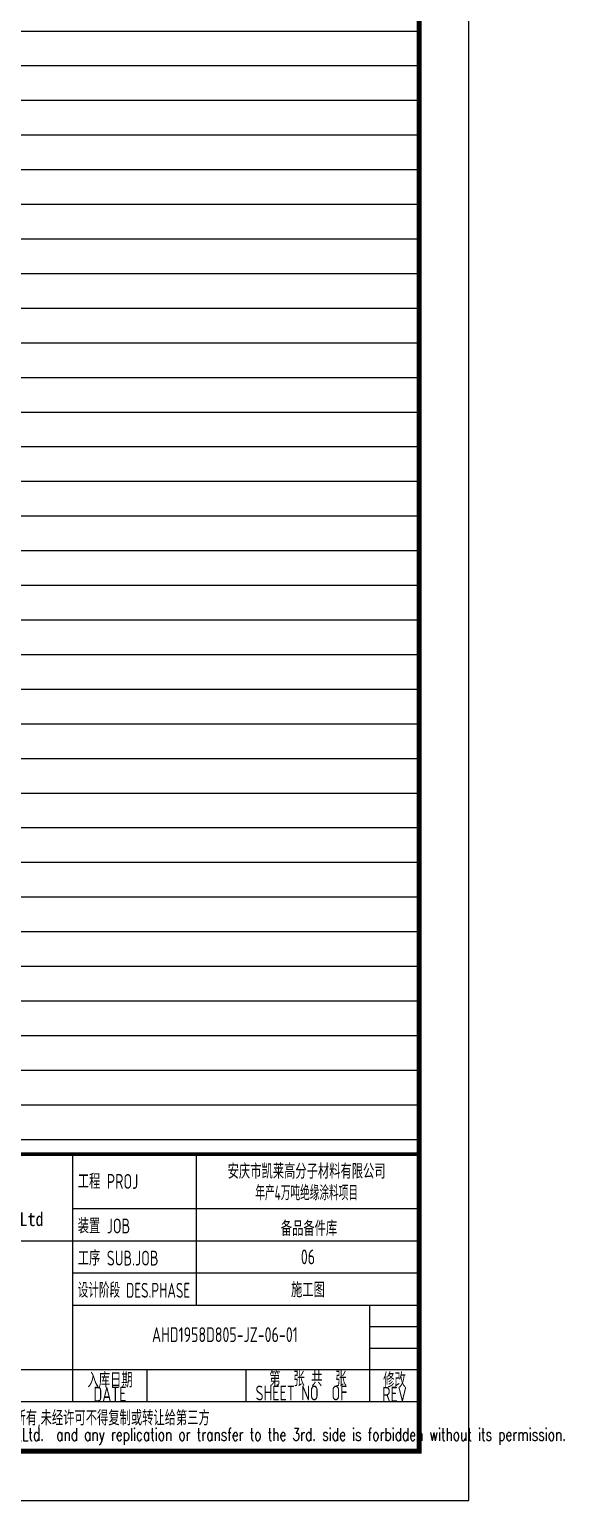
# Model space of a CAD drawing. Extents: x 4796190 to 4921527, y -485691 to -238224.
# Drawn here: x 4896497 to 4907315, y -359784 to -330052 of the extents above; entities that cross this region are included whole.
import ezdxf
from ezdxf.enums import TextEntityAlignment as Align

# ---------------------------------------------------------------- set-up
doc = ezdxf.new("R2010")
doc.units = 0
doc.header["$LTSCALE"] = 1000
doc.header["$MEASUREMENT"] = 0
doc.layers.get('0').update_dxf_attribs({"linetype": 'CONTINUOUS'})
doc.layers.add('PUB_TITLE', color=4, linetype='CONTINUOUS')
doc.layers.add('图层线', color=8, linetype='CONTINUOUS')
doc.styles.add('ECEC_TQ', font='txt_l.shx', dxfattribs={"bigfont": 'hztxt_l.shx'})
doc.styles.add('sceie', font='sceie.shx', dxfattribs={"bigfont": 'sceic.shx'})
doc.styles.add('宋体', font='', dxfattribs={"width": 0.7})
doc.styles.get('宋体').set_extended_font_data('SimSun')

msp = doc.modelspace()

# ---------------------------------------------------------------- linework, layer by layer
for p, q in [((4897377.2, -357783.9), (4897377.2, -352783.9)), ((4899877.2, -355833.9), (4899877.2, -352783.9)), ((4904377.2, -358783.9), (4904377.2, -352783.9)), ((4897377.2, -353883.9), (4904377.2, -353883.9)), ((4886377.2, -354533.9), (4897377.2, -354533.9)), ((4897377.2, -354533.9), (4904377.2, -354533.9)), ((4897377.2, -355183.9), (4904377.2, -355183.9)), ((4897377.2, -355833.9), (4904377.2, -355833.9)), ((4903377.2, -357783.9), (4903377.2, -355833.9)), ((4903377.2, -356267.2), (4904377.2, -356267.2)), ((4903377.2, -356700.6), (4904377.2, -356700.6)), ((4891877.2, -357133.9), (4904377.2, -357133.9)), ((4898877.2, -357783.9), (4898877.2, -357133.9)), ((4900877.2, -357783.9), (4900877.2, -357133.9)), ((4886377.2, -357783.9), (4904377.2, -357783.9)), ((4886377.2, -358783.9), (4904377.2, -358783.9))]:
    msp.add_line(p, q)
at = {"const_width": 70}
msp.add_lwpolyline([(4904377.2, -352783.9), (4886377.2, -352783.9)], dxfattribs=at)
at = {"layer": 'PUB_TITLE'}
msp.add_lwpolyline([(4821277.2, -359783.9), (4905377.2, -359783.9), (4905377.2, -300383.9), (4821277.2, -300383.9)], close=True, dxfattribs=at)
at = {"layer": 'PUB_TITLE', "const_width": 100}
msp.add_lwpolyline([(4823777.2, -358783.9), (4904377.2, -358783.9), (4904377.2, -301383.9), (4823777.2, -301383.9)], close=True, dxfattribs=at)
at = {"layer": '图层线'}
for p, q in [((4823777.2, -330083.9), (4904377.2, -330083.9)), ((4823777.2, -330783.9), (4904377.2, -330783.9)), ((4823777.2, -331483.9), (4904377.2, -331483.9)), ((4823777.2, -332183.9), (4904377.2, -332183.9)), ((4823777.2, -332883.9), (4904377.2, -332883.9)), ((4823777.2, -333583.9), (4904377.2, -333583.9)), ((4823777.2, -334283.9), (4904377.2, -334283.9)), ((4823777.2, -334983.9), (4904377.2, -334983.9)), ((4823777.2, -335683.9), (4904377.2, -335683.9)), ((4823777.2, -336383.9), (4904377.2, -336383.9)), ((4823777.2, -337083.9), (4904377.2, -337083.9)), ((4823777.2, -337783.9), (4904377.2, -337783.9)), ((4823777.2, -338483.9), (4904377.2, -338483.9)), ((4823777.2, -339183.9), (4904377.2, -339183.9)), ((4823777.2, -339883.9), (4904377.2, -339883.9)), ((4823777.2, -340583.9), (4904377.2, -340583.9)), ((4823777.2, -341283.9), (4904377.2, -341283.9)), ((4823777.2, -341983.9), (4904377.2, -341983.9)), ((4823777.2, -342683.9), (4904377.2, -342683.9)), ((4823777.2, -343383.9), (4904377.2, -343383.9)), ((4823777.2, -344083.9), (4904377.2, -344083.9)), ((4823777.2, -344783.9), (4904377.2, -344783.9)), ((4823777.2, -345483.9), (4904377.2, -345483.9)), ((4823777.2, -346183.9), (4904377.2, -346183.9)), ((4823777.2, -346883.9), (4904377.2, -346883.9)), ((4823777.2, -347583.9), (4904377.2, -347583.9)), ((4823777.2, -348283.9), (4904377.2, -348283.9)), ((4823777.2, -348983.9), (4904377.2, -348983.9)), ((4823777.2, -349683.9), (4904377.2, -349683.9)), ((4823777.2, -350383.9), (4904377.2, -350383.9)), ((4823777.2, -351083.9), (4904377.2, -351083.9)), ((4823777.2, -351783.9), (4904377.2, -351783.9)), ((4823777.2, -352483.9), (4904377.2, -352483.9))]:
    msp.add_line(p, q, dxfattribs=at)

# ---------------------------------------------------------------- texts
at = {"style": 'sceie'}
for s, width, p in [('工程 PROJ', 0.8, (4897474.1, -353483.9)), ('装置 JOB', 0.8, (4897474.1, -354383.9)), ('工序 SUB.JOB', 0.8, (4897474.1, -355033.9)), ('设计阶段 DES.PHASE', 0.75, (4897474.1, -355683.9))]:
    msp.add_text(s, height=300, dxfattribs=dict(at, width=width)).set_placement(p)
for s, height, style, width, p in [('安庆市凯莱高分子材料有限公司', 300, 'sceie', 0.8, (4902100.9, -353113.7)), ('年产4万吨绝缘涂料项目', 300, 'sceie', 0.65, (4902100.9, -353548.7)), ('Anhui Huadong Chemical & Medical Engineering Co.,Ltd', 280, '宋体', 0.85, (4892572.1, -354133.9)), ('备品备件库', 300, 'sceie', 0.8, (4902148.7, -354269.9)), ('06', 300, 'sceie', 0.8, (4902127.2, -354858.9)), ('施工图', 300, 'sceie', 0.8, (4902127.2, -355508.9)), ('入库日期', 300, 'sceie', 0.8, (4898127.2, -357333.9)), ('第  张 共  张', 300, 'sceie', 0.8, (4902127.2, -357308.9)), ('修改', 300, 'sceie', 0.8, (4903877.2, -357333.9)), ('DATE', 300, 'sceie', 0.8, (4898127.2, -357633.9)), ('SHEET NO  OF  ', 300, 'sceie', 0.8, (4902127.2, -357608.9)), ('REV', 300, 'sceie', 0.8, (4903877.2, -357633.9)), ('本文件专有权属安徽华东化工医药工程有限责任公司所有,未经许可不得复制或转让给第三方', 300, 'sceie', 0.8, (4895548.3, -358132.8)), ('The proprietary right of this document belongs to Anhui Huadong Chemical And Medical Engineering  Co.,Ltd.  and any replication or transfer to the 3rd. side is forbidden without its permission. ', 250, 'ECEC_TQ', 0.72, (4895377.2, -358483.9))]:
    msp.add_text(s, height=height, dxfattribs=dict(style=style, width=width)).set_placement(p, align=Align.MIDDLE)
at = {"style": 'sceie', "width": 0.8}
msp.add_attdef('AHD1958D805-JZ-06-01', text='200320-02-040', height=300, dxfattribs=at).set_placement((4900448, -356430.2), align=Align.MIDDLE)

doc.saveas('drawing.dxf')
